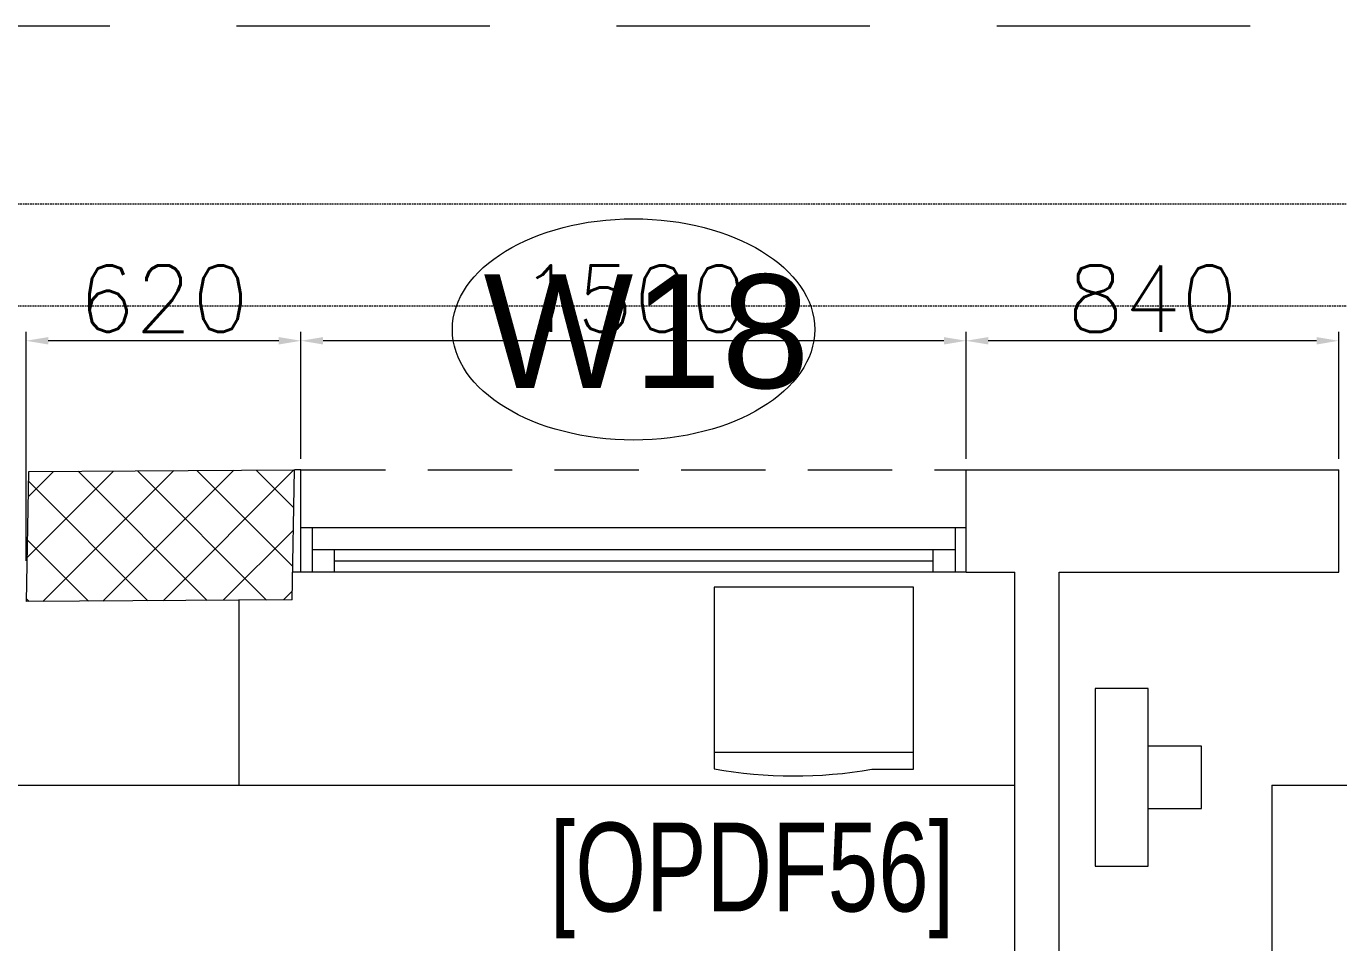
# Model space of a CAD drawing. Header units: millimetres. Extents: x -2143172 to 5255, y -610845 to 279739.
# Drawn here: x -1080347 to -1077387, y -573783 to -571718 of the extents above; entities that cross this region are included whole.
import ezdxf

# ---------------------------------------------------------------- set-up
doc = ezdxf.new("R2010")
doc.units = ezdxf.units.MM
doc.header["$LTSCALE"] = 30
doc.linetypes.add('HIDDEN', pattern=[9.525, 6.35, -3.175])
doc.linetypes.add('HIDDEN2', pattern=[0.1875, 0.125, -0.0625])
doc.layers.get('0').update_dxf_attribs({"lineweight": 5})
doc.layers.get('Defpoints').update_dxf_attribs({"lineweight": 5})
for name, color, linetype, lineweight in [('72_EGR_BASE_TEXT', 7, 'Continuous', 5), ('Al Window tag', 5, 'Continuous', 5), ('Aluminum', 7, 'Continuous', 5), ('C-HYDR-CTCH', 6, 'Continuous', 5), ('dims.', 152, 'Continuous', 5), ('Hatch', 252, 'Continuous', 5), ('LOADING', 163, 'Continuous', 5), ('Proj', 7, 'HIDDEN2', 5), ('Structure', 20, 'Continuous', 5), ('Walls', 32, 'Continuous', 5)]:
    doc.layers.add(name, color=color, linetype=linetype, lineweight=lineweight)
doc.styles.add('SIMPLEX', font='SIMPLEX.shx', dxfattribs={"height": 150})
doc.styles.add('TTLB-A0-JeddahDP$0$swis721', font='swiss.ttf')
doc.styles.add('X3G_ENTITY_9F38', font='swisscl.ttf', dxfattribs={"height": 0.2})
doc.dimstyles.new('Buk', dxfattribs={"dimtxt": 150, "dimasz": 50, "dimexe": 20, "dimexo": 25, "dimgap": 20, "dimtad": 1, "dimdec": 0, "dimrnd": 5, "dimdsep": 46, "dimtxsty": 'SIMPLEX', "dimcen": 0, "dimdle": 20, "dimclrd": 256, "dimclre": 256, "dimclrt": 256, "dimadec": 0, "dimazin": 0, "dimtfac": 0.0075, "dimtdec": 0, "dimtmove": 1, "dimatfit": 2, "dimldrblk": 'ARCHTICK', "dimfxl": 1, "dimtolj": 1, "dimtzin": 0, "dimlwd": -1, "dimlwe": -1, "dimarcsym": 0})

# ---------------------------------------------------------------- blocks, each defined once
blk = doc.blocks.new('*D198')
at = {"layer": 'Defpoints', "color": 0, "transparency": 16777216}
for p in [(-1078227, -572426.9), (-1078227, -572718.1, 0.1), (-1077386.6, -572718.1, 0.1)]:
    blk.add_point(p, dxfattribs=at)
at = {"layer": 'dims.', "linetype": 'Continuous', "transparency": 16777216}
for p, q in [((-1078227, -572693.1), (-1078227, -572406.9)), ((-1077386.6, -572693.1), (-1077386.6, -572406.9))]:
    blk.add_line(p, q, dxfattribs=at)
at = {"layer": 'dims.', "transparency": 16777216}
blk.add_line((-1077436.6, -572426.9), (-1078177, -572426.9), dxfattribs=at)
for points in [[(-1078177, -572418.6), (-1078177, -572435.3), (-1078227, -572426.9)], [(-1077436.6, -572418.6), (-1077436.6, -572435.3), (-1077386.6, -572426.9)]]:
    blk.add_solid(points, dxfattribs=at)
at = {"layer": 'dims.', "transparency": 16777216, "insert": (-1077806.8, -572331.9), "char_height": 150, "attachment_point": 5, "style": 'SIMPLEX'}
blk.add_mtext('\\A1;840', dxfattribs=at)
blk = doc.blocks.new('_ArchTick')
at = {"color": 0, "linetype": 'ByBlock', "const_width": 0.15}
blk.add_lwpolyline([(-0.5, -0.5), (0.5, 0.5)], dxfattribs=at)
blk = doc.blocks.new('*D199')
at = {"layer": 'Defpoints', "color": 0, "transparency": 16777216}
for p in [(-1079727, -572426.9), (-1079727, -572718.1, 0.1), (-1078227, -572718.1, 0.1)]:
    blk.add_point(p, dxfattribs=at)
at = {"layer": 'dims.', "linetype": 'Continuous', "transparency": 16777216}
for p, q in [((-1079727, -572693.1), (-1079727, -572406.9)), ((-1078227, -572693.1), (-1078227, -572406.9))]:
    blk.add_line(p, q, dxfattribs=at)
at = {"layer": 'dims.', "transparency": 16777216}
blk.add_line((-1078277, -572426.9), (-1079677, -572426.9), dxfattribs=at)
for points in [[(-1079677, -572418.6), (-1079677, -572435.3), (-1079727, -572426.9)], [(-1078277, -572418.6), (-1078277, -572435.3), (-1078227, -572426.9)]]:
    blk.add_solid(points, dxfattribs=at)
at = {"layer": 'dims.', "transparency": 16777216, "insert": (-1078977, -572331.9), "char_height": 150, "attachment_point": 5, "style": 'SIMPLEX'}
blk.add_mtext('\\A1;1500', dxfattribs=at)
blk = doc.blocks.new('*D200')
at = {"layer": 'Defpoints', "color": 0, "transparency": 16777216}
for p in [(-1080347, -572426.9), (-1079727, -572718.1, 0.1), (-1080347, -572948.1, 0.1)]:
    blk.add_point(p, dxfattribs=at)
at = {"layer": 'dims.', "linetype": 'Continuous', "transparency": 16777216}
for p, q in [((-1080347, -572923.1), (-1080347, -572406.9)), ((-1079727, -572693.1), (-1079727, -572406.9))]:
    blk.add_line(p, q, dxfattribs=at)
at = {"layer": 'dims.', "transparency": 16777216}
blk.add_line((-1079777, -572426.9), (-1080297, -572426.9), dxfattribs=at)
for points in [[(-1080297, -572418.6), (-1080297, -572435.3), (-1080347, -572426.9)], [(-1079777, -572418.6), (-1079777, -572435.3), (-1079727, -572426.9)]]:
    blk.add_solid(points, dxfattribs=at)
at = {"layer": 'dims.', "transparency": 16777216, "insert": (-1080037, -572331.9), "char_height": 150, "attachment_point": 5, "style": 'SIMPLEX'}
blk.add_mtext('\\A1;620', dxfattribs=at)
blk = doc.blocks.new('A$C47696aed')
at = {"layer": 'Hatch'}
h = blk.add_hatch(dxfattribs=at)
h.set_pattern_fill('ANSI37', color=256, scale=30)
h.paths.add_polyline_path([(50952.7, 21917.9), (50348.7, 21909.7), (50352.6, 21621.3), (50956.6, 21629.5)])
h.paths.add_polyline_path([(43791.9, 21910.1), (43208.4, 21904.7), (43188.5, 21613.3), (43772, 21618.7)])
h.paths.add_polyline_path([(29414.9, 21902.8), (28815.8, 21898.7), (28810.1, 21605.6), (29409.2, 21609.7)])
h.paths.add_polyline_path([(36600.2, 21904.9), (35999, 21897.4), (35990.7, 21611.8), (36591.9, 21619.3)])
h.paths.add_polyline_path([(22195.7, 21912), (21589.3, 21890.2), (21603.8, 21597.6), (22210.2, 21619.5)])
h.paths.add_polyline_path([(15459.1, 21901.7), (14237.2, 21925.6), (14230.7, 21629.5), (15452.7, 21605.5)])
h.paths.add_polyline_path([(15473.2, 14701.6), (14258.2, 14685.8), (14244.7, 14393.4), (15459.7, 14409.1)])
h.paths.add_polyline_path([(15447.1, 7508.4), (14244, 7492.4), (14238.3, 7199.4), (15441.4, 7215.3)])
h.paths.add_polyline_path([(15465.6, 309.7), (14269, 298.3), (14271.8, 3.8), (15468.5, 15.2)])
h.paths.add_polyline_path([(7830.6, 311.8), (7227.1, 308.1), (7237.7, 22.6), (7841.3, 26.3)])
h.paths.add_polyline_path([(7815.2, 7509.8), (7218.4, 7511.4), (7218.2, 7210.2), (7815.1, 7208.6)])
h.paths.add_polyline_path([(7825.1, 14699.4), (7205.8, 14700.6), (7195.2, 14397.6), (7814.5, 14396.4)])
h.paths.add_polyline_path([(7801.7, 21878.7), (7201.1, 21893.2), (7197.5, 21603.6), (7798.1, 21589.1)])
h.paths.add_polyline_path([(602.6, 21876.9), (0, 21899.6), (1.9, 21611.2), (604.5, 21588.5)])
h.paths.add_polyline_path([(610.4, 7498.6), (8.3, 7491.6), (11.7, 7200), (613.7, 7206.9)])
h.paths.add_polyline_path([(627.9, 303.9), (29.5, 302.9), (34.3, 2.3), (632.7, 3.3)])
h.paths.add_polyline_path([(22214.6, 317.2), (21608.9, 304.3), (21614.6, 3.1), (22220.3, 16)])
h.paths.add_polyline_path([(22208.1, 7509.7), (21613.7, 7492.1), (21615.8, 7195.5), (22210.2, 7213.1)])
h.paths.add_polyline_path([(22199.3, 14717.7), (21600.4, 14710), (21604.4, 14409.9), (22203.4, 14417.6)])
h.paths.add_polyline_path([(29399.7, 14702.4), (28797.7, 14707.1), (28802, 14415), (29403.9, 14410.3)])
h.paths.add_polyline_path([(29403.4, 7519.8), (28799.6, 7502.2), (28813, 7202.1), (29413.1, 7223.2)])
h.paths.add_polyline_path([(29419.5, 303.8), (28815.7, 310.4), (28813.3, 24.7), (29417.2, 18.1)])
h.paths.add_polyline_path([(36618, 314.2), (36020.7, 299.7), (36029.7, 0), (36627, 14.6)])
h.paths.add_polyline_path([(36610.7, 7502.6), (36009.5, 7504.5), (36010.6, 7207.3), (36611.9, 7205.4)])
h.paths.add_polyline_path([(36574.3, 14706.4), (35993.4, 14711.1), (36013.1, 14421.3), (36594, 14416.6)])
h.paths.add_polyline_path([(43777.6, 14705.7), (43180, 14719.4), (43182, 14427.5), (43779.6, 14413.8)])
h.paths.add_polyline_path([(43778.6, 7507.1), (43210.2, 7499.5), (43212, 7205.4), (43780.5, 7213)])
h.paths.add_polyline_path([(43815.7, 310), (43210.4, 307.3), (43211.8, 2.8), (43817, 5.4)])
h.paths.add_polyline_path([(50989.9, 309.5), (50401.9, 325.5), (50388.7, 18.3), (50976.7, 2.3)])
h.paths.add_polyline_path([(50974.1, 7508.9), (50370.9, 7510), (50368.9, 7213.4), (50972.2, 7212.3)])
at = {"layer": 'C-HYDR-CTCH', "color": 4, "elevation": 299672, "flags": 128}
blk.add_lwpolyline([(29409.2, 21609.7), (28810.1, 21605.6), (28815.8, 21898.7), (29414.9, 21902.8)], dxfattribs=at)
at = {"layer": 'C-HYDR-CTCH', "color": 4, "flags": 128}
blk.add_lwpolyline([(29409.2, 21609.7), (29414.9, 21902.8)], dxfattribs=at)
blk = doc.blocks.new('A$C69883648')
at = {"layer": 'Al Window tag'}
blk.add_ellipse((0, 0), major_axis=(408.6, 0), ratio=0.610025, dxfattribs=at)
at = {"layer": 'Al Window tag', "insert": (-338.2, 123.8, 0), "char_height": 256, "attachment_point": 1, "style": 'TTLB-A0-JeddahDP$0$swis721'}
blk.add_mtext_dynamic_manual_height_columns('W18', width=1569.457, gutter_width=9406.5, heights=[480.3], dxfattribs=at)
blk = doc.blocks.new('D.122.06.11')
for points in [[(285783, 4268), (285783, 4268), (285783, 4388), (285713, 4388), (285643, 4388), (285643, 4268)], [(285513, 4148), (285913, 4148), (285913, 4268), (285513, 4268), (285513, 4148)]]:
    blk.add_lwpolyline(points)
blk = doc.blocks.new('Dental Sterilizer')
at = {"layer": 'LOADING'}
for p, q in [((-40485.8, -32478.8, 0.1), (-40935.8, -32478.8, 0.1)), ((-40935.8, -32478.8, 0.1), (-40935.8, -32888.3, 0.1)), ((-40485.8, -32889.4, 0.1), (-40485.8, -32478.8, 0.1)), ((-40935.8, -32850.6, 0.1), (-40485.8, -32850.6, 0.1)), ((-40579.8, -32889.4, 0.1), (-40485.8, -32889.4, 0.1))]:
    blk.add_line(p, q, dxfattribs=at)
blk.add_arc((-40754.9, -31881.8, 0.1), 1022.7, 259.8109, 279.8595, dxfattribs=at)

msp = doc.modelspace()

# ---------------------------------------------------------------- linework, layer by layer
at = {"layer": 'Aluminum', "color": 6}
for p, q in [((-1078227, -572848.1, 0.2), (-1079727, -572848.1, 0.2)), ((-1079702, -572848.1, 0.2), (-1079702, -572948.1, 0.2)), ((-1078252, -572848.1, 0.2), (-1078252, -572948.1, 0.2)), ((-1078252, -572898.1, 0.2), (-1079702, -572898.1, 0.2)), ((-1079652, -572898.1, 0.2), (-1079652, -572948.1, 0.2)), ((-1078302, -572898.1, 0.2), (-1078302, -572948.1, 0.2)), ((-1078227, -572948.1, 0.2), (-1079727, -572948.1, 0.2)), ((-1079652, -572923.1, 0.2), (-1078302, -572923.1, 0.2))]:
    msp.add_line(p, q, dxfattribs=at)
at = {"layer": 'LOADING'}
for p, q in [((-1079867.4, -573009.6, 0.1), (-1079867.4, -573428.1, 0.1)), ((-1081637.4, -573428.1, 0.1), (-1079867.4, -573428.1, 0.1)), ((-1079867.4, -573428.1, 0.1), (-1078117.4, -573428.1, 0.1)), ((-1077537.4, -573428.1, 0.1), (-1077537.4, -575329, 0.1)), ((-1077537.4, -573428.1, 0.1), (-1075767.4, -573428.1, 0.1))]:
    msp.add_line(p, q, dxfattribs=at)
at = {"layer": 'Proj'}
for p, q in [((-1087577.2, -572118.1, 0.2), (-1072176.8, -572118.1, 0.2)), ((-1087347.2, -572348.1, 0.2), (-1072406.8, -572348.1, 0.2))]:
    msp.add_line(p, q, dxfattribs=at)
at = {"layer": 'Proj', "color": 6, "linetype": 'HIDDEN'}
msp.add_line((-1079727, -572718.1, 0.2), (-1078227, -572718.1, 0.2), dxfattribs=at)
at = {"layer": 'Proj', "linetype": 'HIDDEN', "ltscale": 3, "elevation": 0.2}
msp.add_lwpolyline([(-1058727, -571718.1), (-1110147, -571718.1), (-1110147, -595618.1), (-1058727, -595618.1)], dxfattribs=at)
at = {"layer": 'Walls'}
for p, q in [((-1079727, -572718.1, 0.2), (-1079741.4, -572718.1, 0.2)), ((-1079727, -572948.1, 0.2), (-1079727, -572718.1, 0.2)), ((-1078227, -572718.1, 0.2), (-1077386.6, -572718.1, 0.2)), ((-1078227, -572948.1, 0.2), (-1078227, -572718.1, 0.2)), ((-1077386.6, -572948.1, 0.2), (-1077386.6, -572718.1, 0.2)), ((-1079727, -572948.1, 0.2), (-1079745.9, -572948.1, 0.2)), ((-1078227, -572948.1, 0.2), (-1078117.4, -572948.1, 0.2)), ((-1078117.4, -575448.1, 0.2), (-1078117.4, -572948.1, 0.2)), ((-1078017.4, -575438.1, 0.2), (-1078017.4, -572948.1, 0.2)), ((-1078017.4, -572948.1, 0.2), (-1077386.6, -572948.1, 0.2))]:
    msp.add_line(p, q, dxfattribs=at)

# ---------------------------------------------------------------- block references
at = {"layer": 'Al Window tag'}
msp.add_blockref('A$C69883648', (-1078977, -572401.3, 0.2), dxfattribs=at)
at = {"layer": 'LOADING'}
msp.add_blockref('Dental Sterilizer', (-1037859.7, -540503.1, 0), dxfattribs=at)
at = {"layer": 'LOADING', "rotation": 270}
msp.add_blockref('D.122.06.11', (-1082084.1, -287697.7, 0.1), dxfattribs=at)
at = {"layer": 'Structure', "color": 3}
msp.add_blockref('A$C47696aed', (-1109156.4, -594620.4, 0.2), dxfattribs=at)

# ---------------------------------------------------------------- texts
at = {"layer": '72_EGR_BASE_TEXT', "insert": (-1078709.9, -573512.9, 0.2), "char_height": 200, "attachment_point": 2, "style": 'X3G_ENTITY_9F38'}
msp.add_mtext('[OPDF56]', dxfattribs=at)

# ---------------------------------------------------------------- dimensions: what is measured, and where the dimension line sits
at = {"layer": 'dims.'}
for base, p1, p2, picture, middle in [((-1080347, -572426.9, 0.1), (-1079727, -572718.1, 0.2), (-1080347, -572948.1, 0.2), '*D200', (-1080037, -572331.9, 0.1)), ((-1079727, -572426.9, 0.1), (-1078227, -572718.1, 0.2), (-1079727, -572718.1, 0.2), '*D199', (-1078977, -572331.9, 0.1)), ((-1078227, -572426.9, 0.1), (-1077386.6, -572718.1, 0.2), (-1078227, -572718.1, 0.2), '*D198', (-1077806.8, -572331.9, 0.1))]:
    dim = msp.add_linear_dim(base=base, p1=p1, p2=p2, dimstyle='Buk', dxfattribs=at)
    dim.commit()
    dim.dimension.update_dxf_attribs({"geometry": picture, "text_midpoint": middle})

doc.saveas('drawing.dxf')
